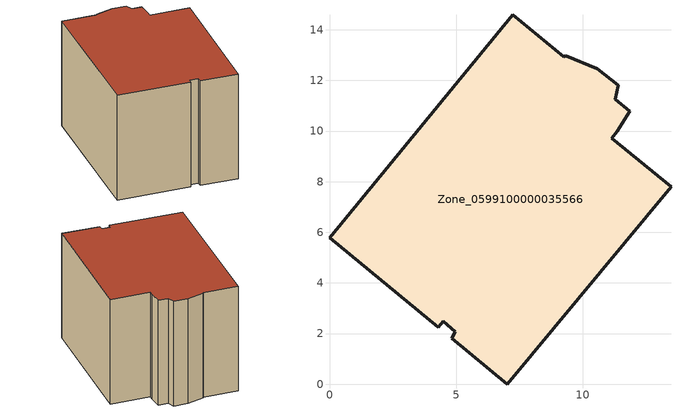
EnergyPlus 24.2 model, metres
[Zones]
Zone_0599100000035566
 floor ground (C_G): 7.02,0 4.82,1.81 4.97,2.07 4.5,2.48 4.29,2.25 0,5.78 7.23,14.59 9.25,12.94 9.33,12.96 10.57,12.47 11.41,11.8 11.29,11.24 11.86,10.78 11.37,10 11.14,9.72 13.49,7.81 z0
 wall outside (C_F): 7.02,0 13.49,7.81 11.14,9.72 11.37,10 11.86,10.78 11.29,11.24 11.41,11.8 10.57,12.47 9.33,12.96 9.25,12.94 7.23,14.59 0,5.78 4.29,2.25 4.5,2.48 4.97,2.07 4.82,1.81 7.02,0 z0:8.47
 roof outside (C_R): 4.82,1.81 7.02,0 13.49,7.81 11.14,9.72 11.37,10 11.86,10.78 11.29,11.24 11.41,11.8 10.57,12.47 9.33,12.96 9.25,12.94 7.23,14.59 0,5.78 4.29,2.25 4.5,2.48 4.97,2.07 z8.47
[BUILDING]
Pand.0599100000035566: North Axis=0; Terrain=City; Loads Convergence Tolerance Value=0.04; Temperature Convergence Tolerance Value=0.4; Solar Distribution=FullExterior; Maximum Number of Warmup Days=25; Minimum Number of Warmup Days=1
[Site:Location]
Rotterdam.The.Hague.AP_ZH_NLD Design_Conditions: Latitude=51.96; Longitude=4.45; Time Zone=1; Elevation=-4.5
[SITE:GROUNDTEMPERATURE:BUILDINGSURFACE]
18, 18, 18, 18, 18, 18, 18, 18, 18, 18, 18, 18
[MATERIAL] Thermal Absorptance=0.9; Solar Absorptance=0.7; Visible Absorptance=0.7
Name | Roughness | Thickness | Conductivity | Density | Specific Heat
G.TC.1946-1964 | MediumSmooth | 0.15 | 1 | 540 | 1210
F.TC.1946-1964 | Rough | 0.3 | 0.857143 | 1920 | 840
R.TC.1946-1964 | MediumRough | 0.2 | 0.235294 | 1500 | 1000
[CONSTRUCTION]
C_G: G.TC.1946-1964
C_F: F.TC.1946-1964
C_R: R.TC.1946-1964
[ZONE]
Zone_0599100000035566: Type=1; Multiplier=1; Ceiling Height=Autocalculate; Volume=Autocalculate; Floor Area=autocalculate; Part of Total Floor Area=Yes
[ZONEINFILTRATION:DESIGNFLOWRATE]
Infil_Zone_0599100000035566: Zone or ZoneList or Space or SpaceList=Zone_0599100000035566; Schedule=AlwaysOn; Design Flow Rate Calculation Method=Flow/Area; Flow Rate per Floor Area=0.003; Constant Term Coefficient=1; Temperature Term Coefficient=0; Velocity Term Coefficient=0; Velocity Squared Term Coefficient=0
[HVACTEMPLATE:ZONE:IDEALLOADSAIRSYSTEM]
Zone_0599100000035566: Maximum Heating Supply Air Temperature=50; Minimum Cooling Supply Air Temperature=13; Maximum Heating Supply Air Humidity Ratio=0.0156; Minimum Cooling Supply Air Humidity Ratio=0.0077; Heating Limit=NoLimit; Cooling Limit=NoLimit; Dehumidification Control Type=ConstantSensibleHeatRatio; Cooling Sensible Heat Ratio=0.7; Dehumidification Setpoint=60; Humidification Control Type=None; Humidification Setpoint=30; Outdoor Air Method=None; Outdoor Air Flow Rate per Person=0.00944; Outdoor Air Flow Rate per Zone Floor Area=0; Outdoor Air Flow Rate per Zone=0; Demand Controlled Ventilation Type=None; Outdoor Air Economizer Type=NoEconomizer; Heat Recovery Type=None; Sensible Heat Recovery Effectiveness=0.7; Latent Heat Recovery Effectiveness=0.65
[ZONECONTROL:THERMOSTAT]
ThermostatControl_Zone_0599100000035566: Zone or ZoneList=Zone_0599100000035566; Control Type Schedule=DualSetpointControlType; Control 1=Thermostat_Zone_0599100000035566; Temperature Difference Between Cutout And Setpoint=0
[THERMOSTATSETPOINT:DUALSETPOINT]
Thermostat_Zone_0599100000035566: Heating Setpoint Temperature Schedule=HeatingSetpoint_Zone_0599100000035566; Cooling Setpoint Temperature Schedule=CoolingSetpoint_Zone_0599100000035566
[SCHEDULE:COMPACT]
HeatingSetpoint_Zone_0599100000035566: Through: 12/31, For: AllDays, Until: 24:00, 21
CoolingSetpoint_Zone_0599100000035566: Through: 12/31, For: AllDays, Until: 24:00, 24
DualSetpointControlType: Through: 12/31, For: AllDays, Until: 24:00, 4
AlwaysOn: Through: 12/31, For: AllDays, Until: 24:00, 1
